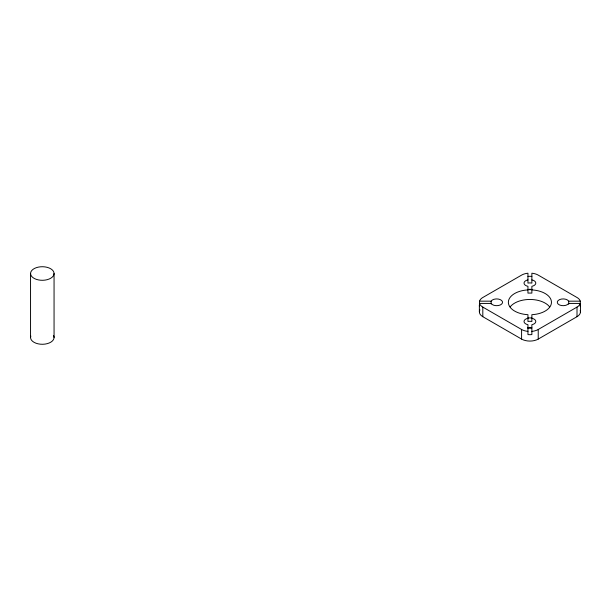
<?xml version="1.0" encoding="UTF-8"?>
<svg xmlns="http://www.w3.org/2000/svg" width="611" height="611" viewBox="0 0 611 611"><rect width="100%" height="100%" fill="white"/><g stroke="black" fill="none" stroke-linecap="round" stroke-linejoin="round"><path stroke-width="0.92" d="M531.868 331.383A11.754 6.79 0 0 0 538.222 329.489L577.005 307.096A11.754 6.79 0 0 0 580.282 303.43L568.696 303.43A5.881 3.391 0 0 1 559.661 305.026A5.881 3.391 0 0 1 559.661 299.573A5.881 3.391 0 0 1 568.696 301.17L580.282 301.17L580.282 306.63A11.754 6.79 0 0 0 580.282 304.37M479.925 309.838A11.754 6.79 0 0 0 482.812 316.697L521.595 339.09A11.754 6.79 0 0 0 538.222 339.09L577.005 316.697A11.754 6.79 0 0 0 580.198 310.51M479.536 304.37A11.754 6.79 0 0 0 479.536 306.63L479.536 301.17L491.122 301.17A5.881 3.391 0 0 1 500.157 299.573A5.881 3.391 0 0 1 500.157 305.026A5.881 3.391 0 0 1 491.122 303.43L479.536 303.43A11.754 6.79 0 0 0 482.812 307.096L521.595 329.489A11.754 6.79 0 0 0 527.95 331.383M580.45 305.5L580.45 311.9M577.005 307.096L577.005 316.697M568.696 301.17L568.696 304.232M538.222 329.489L538.222 339.09M521.595 329.489L521.595 339.09M491.122 301.17L491.122 303.973M482.812 307.096L482.812 316.697M479.368 305.5L479.368 311.9M54.058 273.507A11.754 6.79 0 0 1 36.431 279.387A11.754 6.79 0 0 1 36.431 267.633A11.754 6.79 0 0 1 54.058 273.507L54.058 337.493M30.55 273.507L30.55 337.493M479.536 301.17A11.754 6.79 0 0 1 482.812 297.504L521.595 275.11A11.754 6.79 0 0 1 527.95 273.216L527.95 283.107A5.881 3.391 0 0 1 531.868 283.107L531.868 273.216A11.754 6.79 0 0 1 538.222 275.11L577.005 297.504A11.754 6.79 0 0 1 580.282 301.17M527.576 289.591A5.881 3.391 0 0 1 531.692 289.469M531.868 279.907A5.881 3.391 0 0 1 535.786 283.107A5.881 3.391 0 0 1 531.868 286.307L531.868 293.112A21.553 12.441 0 0 0 527.95 293.112L527.95 286.307A5.881 3.391 0 0 1 524.032 283.107A5.881 3.391 0 0 1 527.95 279.907M527.576 327.977A5.881 3.391 0 0 1 531.692 327.863M531.868 318.293A5.881 3.391 0 0 1 535.786 321.493A5.881 3.391 0 0 1 531.868 324.693L531.868 334.584A11.754 6.79 0 0 1 527.95 334.584L527.95 324.693A5.881 3.391 0 0 1 524.032 321.493A5.881 3.391 0 0 1 527.95 318.293M531.868 317.888A21.553 12.441 0 0 1 527.95 317.888M531.868 289.912A21.553 12.441 0 0 1 551.458 302.3A21.553 12.441 0 0 1 531.868 314.688L531.868 321.493A5.881 3.391 0 0 0 527.95 321.493L527.95 314.688A21.553 12.441 0 0 1 508.36 302.3A21.553 12.441 0 0 1 527.95 289.912M531.868 327.893A5.881 3.391 0 0 1 527.95 327.893M531.868 289.507A5.881 3.391 0 0 1 527.95 289.507M510.132 306.959A21.553 12.441 0 0 1 529.913 299.459A21.553 12.441 0 0 1 549.686 306.959M527.95 276.416A11.754 6.79 0 0 1 531.868 276.416M53.585 335.576A11.754 6.79 0 0 1 42.724 344.276A11.754 6.79 0 0 1 30.817 336.05"/></g></svg>
